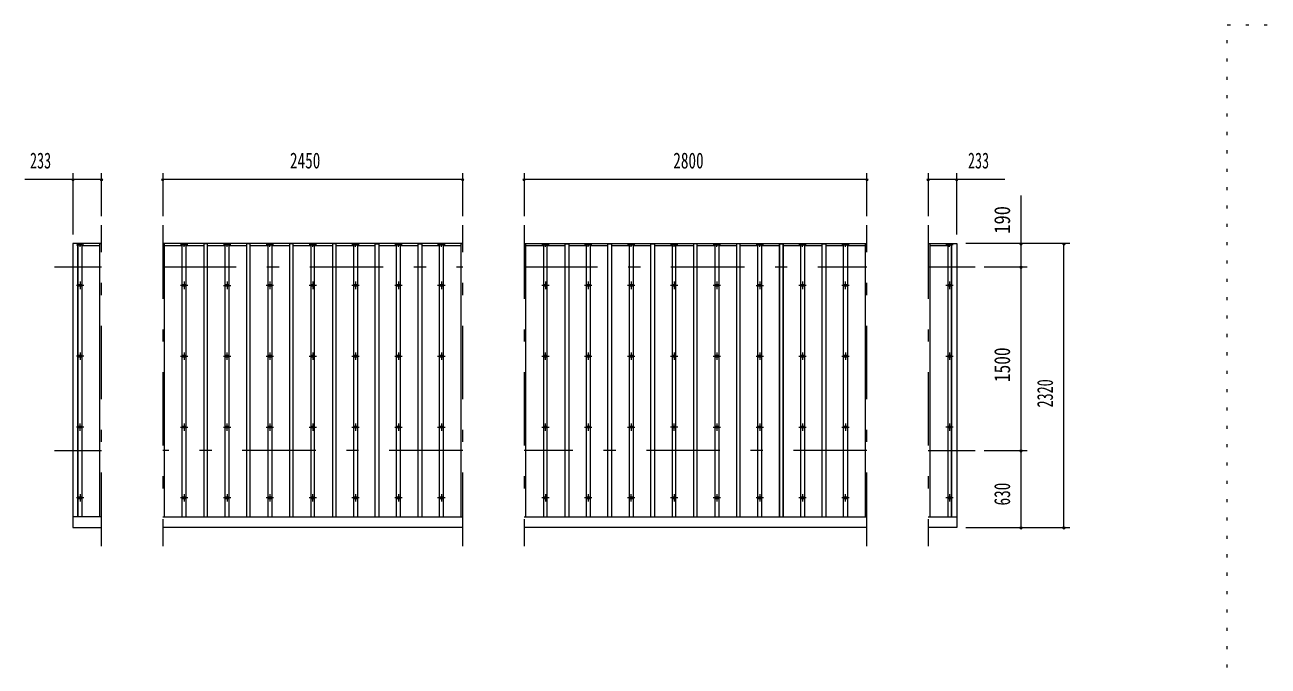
# Model space of a CAD drawing. Units: millimetres, scale not verified. Extents: x -22148 to 22152, y -10500 to 10500.
# Drawn here: x -17366 to -7215, y 5261 to 10500 of the extents above; entities that cross this region are included whole.
import ezdxf
from ezdxf.enums import TextEntityAlignment as Align

# ---------------------------------------------------------------- set-up
doc = ezdxf.new("R2010")
doc.units = ezdxf.units.MM
doc.header["$LTSCALE"] = 50
doc.linetypes.add('USER3', pattern=[24, 12, -5, 2, -5])
doc.linetypes.add('USER5', pattern=[3, 0.5, -2.5])
for name, color, linetype, lineweight in [('0-2_1-0BOLD', 7, 'Continuous', 18), ('0-3_1-2CENTER', 3, 'USER3', 18), ('0-4_1-4THIN', 4, 'Continuous', 18), ('0-5_1-5DIM', 3, 'Continuous', 18), ('0-D_F-E_J_ADD', 5, 'USER5', 18)]:
    doc.layers.add(name, color=color, linetype=linetype, lineweight=lineweight)
doc.styles.add('ＭＳ ゴシック', font='')
doc.styles.get('ＭＳ ゴシック').set_extended_font_data('MS Gothic')

msp = doc.modelspace()

# ---------------------------------------------------------------- linework, layer by layer
at = {"layer": '0-2_1-0BOLD'}
for p, q in [((-16933.68, 6481.37), (-16933.68, 8712.63)), ((-13790.69, 8712.63), (-16240.69, 8712.63)), ((-13290.69, 8712.63), (-10490.69, 8712.63)), ((-9797.69, 6481.37), (-9797.69, 8712.63)), ((-16740.69, 6481.37), (-16973.68, 6481.37)), ((-16240.69, 6481.37), (-13790.69, 6481.37)), ((-13290.69, 6481.37), (-10490.69, 6481.37)), ((-9990.69, 6481.37), (-9757.69, 6481.37)), ((-13790.69, 6392.63), (-16240.69, 6392.63)), ((-10490.69, 6392.63), (-13290.69, 6392.63))]:
    msp.add_line(p, q, dxfattribs=at)
for points in [[(-16740.69, 8712.63), (-16973.68, 8712.63), (-16973.68, 6392.63), (-16740.69, 6392.63)], [(-9990.69, 8712.63), (-9757.69, 8712.63), (-9757.69, 6392.63), (-9990.69, 6392.63)]]:
    msp.add_lwpolyline(points, dxfattribs=at)
for centre in [(-16915.69, 8372.13), (-16065.69, 8372.13), (-15715.69, 8372.13), (-15365.69, 8372.13), (-15015.69, 8372.13), (-14665.69, 8372.13), (-14315.69, 8372.13), (-13965.69, 8372.13), (-13115.69, 8372.13), (-12765.69, 8372.13), (-12415.69, 8372.13), (-12065.69, 8372.13), (-11715.69, 8372.13), (-11365.69, 8372.13), (-11015.69, 8372.13), (-10665.69, 8372.13), (-9815.69, 8372.13), (-16915.69, 7793.42), (-16065.69, 7793.42), (-15715.69, 7793.42), (-15365.69, 7793.42), (-15015.69, 7793.42), (-14665.69, 7793.42), (-14315.69, 7793.42), (-13965.69, 7793.42), (-13115.69, 7793.42), (-12765.69, 7793.42), (-12415.69, 7793.42), (-12065.69, 7793.42), (-11715.69, 7793.42), (-11365.69, 7793.42), (-11015.69, 7793.42), (-10665.69, 7793.42), (-9815.69, 7793.42), (-16915.69, 7214.7), (-16065.69, 7214.7), (-15715.69, 7214.7), (-15365.69, 7214.7), (-15015.69, 7214.7), (-14665.69, 7214.7), (-14315.69, 7214.7), (-13965.69, 7214.7), (-13115.69, 7214.7), (-12765.69, 7214.7), (-12415.69, 7214.7), (-12065.69, 7214.7), (-11715.69, 7214.7), (-11365.69, 7214.7), (-11015.69, 7214.7), (-10665.69, 7214.7), (-9815.69, 7214.7), (-16915.69, 6635.99), (-16065.69, 6635.99), (-15715.69, 6635.99), (-15365.69, 6635.99), (-15015.69, 6635.99), (-14665.69, 6635.99), (-14315.69, 6635.99), (-13965.69, 6635.99), (-13115.69, 6635.99), (-12765.69, 6635.99), (-12415.69, 6635.99), (-12065.69, 6635.99), (-11715.69, 6635.99), (-11365.69, 6635.99), (-11015.69, 6635.99), (-10665.69, 6635.99), (-9815.69, 6635.99)]:
    msp.add_circle(centre, 10, dxfattribs=at)
for centre, start, end in [((-16915.69, 8691.45), 46.9032, 133.0968), ((-16915.69, 8712.83), 226.9032, 313.0968), ((-16065.69, 8691.45), 46.9032, 133.0968), ((-16065.69, 8712.83), 226.9032, 313.0968), ((-15715.69, 8691.45), 46.9032, 133.0968), ((-15715.69, 8712.83), 226.9032, 313.0968), ((-15365.69, 8691.45), 46.9032, 133.0968), ((-15365.69, 8712.83), 226.9032, 313.0968), ((-15015.69, 8691.45), 46.9032, 133.0968), ((-15015.69, 8712.83), 226.9032, 313.0968), ((-14665.69, 8691.45), 46.9032, 133.0968), ((-14665.69, 8712.83), 226.9032, 313.0968), ((-14315.69, 8691.45), 46.9032, 133.0968), ((-14315.69, 8712.83), 226.9032, 313.0968), ((-13965.69, 8691.45), 46.9032, 133.0968), ((-13965.69, 8712.83), 226.9032, 313.0968), ((-13115.69, 8691.45), 46.9032, 133.0968), ((-13115.69, 8712.83), 226.9032, 313.0968), ((-12765.69, 8691.45), 46.9032, 133.0968), ((-12765.69, 8712.83), 226.9032, 313.0968), ((-12415.69, 8691.45), 46.9032, 133.0968), ((-12415.69, 8712.83), 226.9032, 313.0968), ((-12065.69, 8691.45), 46.9032, 133.0968), ((-12065.69, 8712.83), 226.9032, 313.0968), ((-11715.69, 8691.45), 46.9032, 133.0968), ((-11715.69, 8712.83), 226.9032, 313.0968), ((-11365.69, 8691.45), 46.9032, 133.0968), ((-11365.69, 8712.83), 226.9032, 313.0968), ((-11015.69, 8691.45), 46.9032, 133.0968), ((-11015.69, 8712.83), 226.9032, 313.0968), ((-10665.69, 8691.45), 46.9032, 133.0968), ((-10665.69, 8712.83), 226.9032, 313.0968), ((-9815.69, 8691.45), 46.9032, 133.0968), ((-9815.69, 8712.83), 226.9032, 313.0968)]:
    msp.add_arc(centre, 14.64, start, end, dxfattribs=at)
at = {"layer": '0-3_1-2CENTER'}
for p, q in [((-16740.69, 6242.63), (-16740.69, 8862.63)), ((-16240.69, 8862.63), (-16240.69, 6242.63)), ((-13790.69, 6242.63), (-13790.69, 8862.63)), ((-13290.69, 8862.63), (-13290.69, 6242.63)), ((-10490.69, 6242.63), (-10490.69, 8862.63)), ((-9990.69, 8862.63), (-9990.69, 6242.63)), ((-16945.69, 8702.14), (-16885.69, 8702.14)), ((-16915.69, 8687.14), (-16915.69, 8717.14)), ((-16035.69, 8702.14), (-16095.69, 8702.14)), ((-16065.69, 8687.14), (-16065.69, 8717.14)), ((-15685.69, 8702.14), (-15745.69, 8702.14)), ((-15715.69, 8687.14), (-15715.69, 8717.14)), ((-15335.69, 8702.14), (-15395.69, 8702.14)), ((-15365.69, 8687.14), (-15365.69, 8717.14)), ((-14985.69, 8702.14), (-15045.69, 8702.14)), ((-15015.69, 8687.14), (-15015.69, 8717.14)), ((-14635.69, 8702.14), (-14695.69, 8702.14)), ((-14665.69, 8687.14), (-14665.69, 8717.14)), ((-14285.69, 8702.14), (-14345.69, 8702.14)), ((-14315.69, 8687.14), (-14315.69, 8717.14)), ((-13935.69, 8702.14), (-13995.69, 8702.14)), ((-13965.69, 8687.14), (-13965.69, 8717.14)), ((-13145.69, 8702.14), (-13085.69, 8702.14)), ((-13115.69, 8687.14), (-13115.69, 8717.14)), ((-12735.69, 8702.14), (-12795.69, 8702.14)), ((-12765.69, 8687.14), (-12765.69, 8717.14)), ((-12385.69, 8702.14), (-12445.69, 8702.14)), ((-12415.69, 8687.14), (-12415.69, 8717.14)), ((-12035.69, 8702.14), (-12095.69, 8702.14)), ((-12065.69, 8687.14), (-12065.69, 8717.14)), ((-11685.69, 8702.14), (-11745.69, 8702.14)), ((-11715.69, 8687.14), (-11715.69, 8717.14)), ((-11335.69, 8702.14), (-11395.69, 8702.14)), ((-11365.69, 8687.14), (-11365.69, 8717.14)), ((-10985.69, 8702.14), (-11045.69, 8702.14)), ((-11015.69, 8687.14), (-11015.69, 8717.14)), ((-10635.69, 8702.14), (-10695.69, 8702.14)), ((-10665.69, 8687.14), (-10665.69, 8717.14)), ((-9785.69, 8702.14), (-9845.69, 8702.14)), ((-9815.69, 8687.14), (-9815.69, 8717.14)), ((-17123.68, 8522.63), (-16740.69, 8522.63)), ((-16240.69, 8522.63), (-13790.69, 8522.63)), ((-13290.69, 8522.63), (-10490.69, 8522.63)), ((-9990.69, 8522.63), (-9607.69, 8522.63)), ((-16885.69, 8372.13), (-16945.69, 8372.13)), ((-16915.69, 8402.13), (-16915.69, 8342.13)), ((-16035.69, 8372.13), (-16095.69, 8372.13)), ((-16065.69, 8402.13), (-16065.69, 8342.13)), ((-15745.69, 8372.13), (-15685.69, 8372.13)), ((-15715.69, 8402.13), (-15715.69, 8342.13)), ((-15335.69, 8372.13), (-15395.69, 8372.13)), ((-15365.69, 8402.13), (-15365.69, 8342.13)), ((-14985.69, 8372.13), (-15045.69, 8372.13)), ((-15015.69, 8402.13), (-15015.69, 8342.13)), ((-14635.69, 8372.13), (-14695.69, 8372.13)), ((-14665.69, 8402.13), (-14665.69, 8342.13)), ((-14285.69, 8372.13), (-14345.69, 8372.13)), ((-14315.69, 8402.13), (-14315.69, 8342.13)), ((-13935.69, 8372.13), (-13995.69, 8372.13)), ((-13965.69, 8402.13), (-13965.69, 8342.13)), ((-13085.69, 8372.13), (-13145.69, 8372.13)), ((-13115.69, 8402.13), (-13115.69, 8342.13)), ((-12735.69, 8372.13), (-12795.69, 8372.13)), ((-12765.69, 8402.13), (-12765.69, 8342.13)), ((-12385.69, 8372.13), (-12445.69, 8372.13)), ((-12415.69, 8402.13), (-12415.69, 8342.13)), ((-12035.69, 8372.13), (-12095.69, 8372.13)), ((-12065.69, 8402.13), (-12065.69, 8342.13)), ((-11685.69, 8372.13), (-11745.69, 8372.13)), ((-11715.69, 8402.13), (-11715.69, 8342.13)), ((-11395.69, 8372.13), (-11335.69, 8372.13)), ((-11365.69, 8402.13), (-11365.69, 8342.13)), ((-10985.69, 8372.13), (-11045.69, 8372.13)), ((-11015.69, 8402.13), (-11015.69, 8342.13)), ((-10635.69, 8372.13), (-10695.69, 8372.13)), ((-10665.69, 8342.13), (-10665.69, 8402.13)), ((-9785.69, 8372.13), (-9845.69, 8372.13)), ((-9815.69, 8402.13), (-9815.69, 8342.13)), ((-16915.69, 7823.42), (-16915.69, 7763.42)), ((-16065.69, 7823.42), (-16065.69, 7763.42)), ((-15715.69, 7763.42), (-15715.69, 7823.42)), ((-15365.69, 7823.42), (-15365.69, 7763.42)), ((-15015.69, 7823.42), (-15015.69, 7763.42)), ((-14665.69, 7823.42), (-14665.69, 7763.42)), ((-14315.69, 7823.42), (-14315.69, 7763.42)), ((-13965.69, 7823.42), (-13965.69, 7763.42)), ((-13115.69, 7763.42), (-13115.69, 7823.42)), ((-12765.69, 7823.42), (-12765.69, 7763.42)), ((-12415.69, 7823.42), (-12415.69, 7763.42)), ((-12065.69, 7823.42), (-12065.69, 7763.42)), ((-11715.69, 7823.42), (-11715.69, 7763.42)), ((-11365.69, 7823.42), (-11365.69, 7763.42)), ((-11015.69, 7823.42), (-11015.69, 7763.42)), ((-10665.69, 7823.42), (-10665.69, 7763.42)), ((-9815.69, 7823.42), (-9815.69, 7763.42)), ((-16885.69, 7793.42), (-16945.69, 7793.42)), ((-16095.69, 7793.42), (-16035.69, 7793.42)), ((-15745.69, 7793.42), (-15685.69, 7793.42)), ((-15395.69, 7793.42), (-15335.69, 7793.42)), ((-15045.69, 7793.42), (-14985.69, 7793.42)), ((-14695.69, 7793.42), (-14635.69, 7793.42)), ((-14345.69, 7793.42), (-14285.69, 7793.42)), ((-13995.69, 7793.42), (-13935.69, 7793.42)), ((-13145.69, 7793.42), (-13085.69, 7793.42)), ((-12795.69, 7793.42), (-12735.69, 7793.42)), ((-12445.69, 7793.42), (-12385.69, 7793.42)), ((-12095.69, 7793.42), (-12035.69, 7793.42)), ((-11745.69, 7793.42), (-11685.69, 7793.42)), ((-11395.69, 7793.42), (-11335.69, 7793.42)), ((-11045.69, 7793.42), (-10985.69, 7793.42)), ((-10695.69, 7793.42), (-10635.69, 7793.42)), ((-9845.69, 7793.42), (-9785.69, 7793.42)), ((-16885.69, 7214.7), (-16945.69, 7214.7)), ((-16915.69, 7184.7), (-16915.69, 7244.7)), ((-16095.69, 7214.7), (-16035.69, 7214.7)), ((-16065.69, 7244.7), (-16065.69, 7184.7)), ((-15745.69, 7214.7), (-15685.69, 7214.7)), ((-15715.69, 7184.7), (-15715.69, 7244.7)), ((-15395.69, 7214.7), (-15335.69, 7214.7)), ((-15365.69, 7244.7), (-15365.69, 7184.7)), ((-15045.69, 7214.7), (-14985.69, 7214.7)), ((-15015.69, 7244.7), (-15015.69, 7184.7)), ((-14695.69, 7214.7), (-14635.69, 7214.7)), ((-14665.69, 7244.7), (-14665.69, 7184.7)), ((-14345.69, 7214.7), (-14285.69, 7214.7)), ((-14315.69, 7244.7), (-14315.69, 7184.7)), ((-13995.69, 7214.7), (-13935.69, 7214.7)), ((-13965.69, 7244.7), (-13965.69, 7184.7)), ((-13145.69, 7214.7), (-13085.69, 7214.7)), ((-13115.69, 7184.7), (-13115.69, 7244.7)), ((-12795.69, 7214.7), (-12735.69, 7214.7)), ((-12765.69, 7244.7), (-12765.69, 7184.7)), ((-12445.69, 7214.7), (-12385.69, 7214.7)), ((-12415.69, 7244.7), (-12415.69, 7184.7)), ((-12035.69, 7214.7), (-12095.69, 7214.7)), ((-12065.69, 7184.7), (-12065.69, 7244.7)), ((-11745.69, 7214.7), (-11685.69, 7214.7)), ((-11715.69, 7244.7), (-11715.69, 7184.7)), ((-11395.69, 7214.7), (-11335.69, 7214.7)), ((-11365.69, 7244.7), (-11365.69, 7184.7)), ((-11045.69, 7214.7), (-10985.69, 7214.7)), ((-11015.69, 7244.7), (-11015.69, 7184.7)), ((-10695.69, 7214.7), (-10635.69, 7214.7)), ((-10665.69, 7244.7), (-10665.69, 7184.7)), ((-9785.69, 7214.7), (-9845.69, 7214.7)), ((-9815.69, 7244.7), (-9815.69, 7184.7)), ((-17123.68, 7022.63), (-16740.69, 7022.63)), ((-13790.69, 7022.63), (-16240.69, 7022.63)), ((-10490.69, 7022.63), (-13290.69, 7022.63)), ((-9990.69, 7022.63), (-9607.69, 7022.63)), ((-16885.69, 6635.99), (-16945.69, 6635.99)), ((-16915.69, 6665.99), (-16915.69, 6605.99)), ((-16035.69, 6635.99), (-16095.69, 6635.99)), ((-16065.69, 6665.99), (-16065.69, 6605.99)), ((-15685.69, 6635.99), (-15745.69, 6635.99)), ((-15715.69, 6665.99), (-15715.69, 6605.99)), ((-15335.69, 6635.99), (-15395.69, 6635.99)), ((-15365.69, 6665.99), (-15365.69, 6605.99)), ((-14985.69, 6635.99), (-15045.69, 6635.99)), ((-15015.69, 6605.99), (-15015.69, 6665.99)), ((-14635.69, 6635.99), (-14695.69, 6635.99)), ((-14665.69, 6665.99), (-14665.69, 6605.99)), ((-14285.69, 6635.99), (-14345.69, 6635.99)), ((-14315.69, 6665.99), (-14315.69, 6605.99)), ((-13935.69, 6635.99), (-13995.69, 6635.99)), ((-13965.69, 6665.99), (-13965.69, 6605.99)), ((-13085.69, 6635.99), (-13145.69, 6635.99)), ((-13115.69, 6665.99), (-13115.69, 6605.99)), ((-12735.69, 6635.99), (-12795.69, 6635.99)), ((-12765.69, 6665.99), (-12765.69, 6605.99)), ((-12385.69, 6635.99), (-12445.69, 6635.99)), ((-12415.69, 6605.99), (-12415.69, 6665.99)), ((-12035.69, 6635.99), (-12095.69, 6635.99)), ((-12065.69, 6665.99), (-12065.69, 6605.99)), ((-11685.69, 6635.99), (-11745.69, 6635.99)), ((-11715.69, 6665.99), (-11715.69, 6605.99)), ((-11335.69, 6635.99), (-11395.69, 6635.99)), ((-11365.69, 6665.99), (-11365.69, 6605.99)), ((-10985.69, 6635.99), (-11045.69, 6635.99)), ((-11015.69, 6665.99), (-11015.69, 6605.99)), ((-10635.69, 6635.99), (-10695.69, 6635.99)), ((-10665.69, 6605.99), (-10665.69, 6665.99)), ((-9785.69, 6635.99), (-9845.69, 6635.99)), ((-9815.69, 6665.99), (-9815.69, 6605.99))]:
    msp.add_line(p, q, dxfattribs=at)
at = {"layer": '0-4_1-4THIN'}
for p, q in [((-16930.69, 8698.39), (-16933.68, 8698.39)), ((-16930.69, 6481.37), (-16930.69, 8711.13)), ((-16900.69, 8698.39), (-16755.69, 8698.39)), ((-16755.69, 8711.13), (-16755.69, 6481.37)), ((-16740.69, 8711.13), (-16755.69, 8711.13)), ((-16225.69, 8698.39), (-16080.69, 8698.39)), ((-16080.68, 6481.37), (-16080.68, 8711.13)), ((-16050.69, 8698.39), (-15905.68, 8698.39)), ((-15905.68, 8711.13), (-15905.68, 6481.37)), ((-15875.68, 8698.39), (-15730.69, 8698.39)), ((-15730.69, 6481.37), (-15730.69, 8711.13)), ((-15700.69, 8698.39), (-15555.69, 8698.39)), ((-15555.69, 8711.13), (-15555.69, 6481.37)), ((-15525.68, 8698.39), (-15380.69, 8698.39)), ((-15380.69, 6481.37), (-15380.69, 8711.13)), ((-15350.69, 8698.39), (-15205.69, 8698.39)), ((-15205.69, 8711.13), (-15205.69, 6481.37)), ((-15175.68, 8698.39), (-15030.69, 8698.39)), ((-15030.69, 8711.13), (-15030.69, 6481.37)), ((-15000.69, 8698.39), (-14855.69, 8698.39)), ((-14855.69, 8711.13), (-14855.69, 6481.37)), ((-14825.68, 8698.39), (-14680.69, 8698.39)), ((-14680.69, 6481.37), (-14680.69, 8711.13)), ((-14650.69, 8698.39), (-14505.69, 8698.39)), ((-14505.69, 6481.37), (-14505.69, 8711.13)), ((-14475.69, 8698.39), (-14330.69, 8698.39)), ((-14330.69, 6481.37), (-14330.69, 8711.13)), ((-14300.69, 8698.39), (-14155.69, 8698.39)), ((-14155.69, 6481.37), (-14155.69, 8711.13)), ((-14125.69, 8698.39), (-13980.69, 8698.39)), ((-13980.69, 6481.37), (-13980.69, 8711.13)), ((-13950.69, 8698.39), (-13805.69, 8698.39)), ((-13805.69, 8711.13), (-13805.69, 6481.37)), ((-13790.69, 8711.13), (-13805.69, 8711.13)), ((-13275.69, 8698.39), (-13130.69, 8698.39)), ((-13130.69, 8711.13), (-13130.69, 6481.37)), ((-13100.69, 8698.39), (-12955.69, 8698.39)), ((-12955.69, 6481.37), (-12955.69, 8711.13)), ((-12925.69, 8698.39), (-12780.69, 8698.39)), ((-12780.69, 6481.37), (-12780.69, 8711.13)), ((-12750.69, 8698.39), (-12605.68, 8698.39)), ((-12605.68, 6481.37), (-12605.68, 8711.13)), ((-12575.69, 8698.39), (-12430.69, 8698.39)), ((-12430.68, 6481.37), (-12430.68, 8711.13)), ((-12400.69, 8698.39), (-12255.68, 8698.39)), ((-12255.68, 6481.37), (-12255.68, 8711.13)), ((-12225.68, 8698.39), (-12080.68, 8698.39)), ((-12080.68, 8711.13), (-12080.68, 6481.37)), ((-12050.69, 8698.39), (-11905.68, 8698.39)), ((-11905.68, 8711.13), (-11905.68, 6481.37)), ((-11875.68, 8698.39), (-11730.68, 8698.39)), ((-11730.68, 6481.37), (-11730.68, 8711.13)), ((-11700.69, 8698.39), (-11555.69, 8698.39)), ((-11555.69, 8711.13), (-11555.69, 6481.37)), ((-11525.68, 8698.39), (-11380.69, 8698.39)), ((-11380.69, 6481.37), (-11380.69, 8711.13)), ((-11350.69, 8698.39), (-11205.69, 8698.39)), ((-11205.69, 8711.13), (-11205.69, 6481.37)), ((-11175.69, 6481.37), (-11175.69, 8711.13)), ((-11175.69, 8698.39), (-11030.69, 8698.39)), ((-11030.69, 6481.37), (-11030.69, 8711.13)), ((-11000.69, 8698.39), (-10855.69, 8698.39)), ((-10855.69, 6481.37), (-10855.69, 8711.13)), ((-10825.69, 8698.39), (-10680.69, 8698.39)), ((-10680.69, 6481.37), (-10680.69, 8711.13)), ((-10650.69, 8698.39), (-10505.69, 8698.39)), ((-10505.69, 8711.13), (-10490.69, 8711.13)), ((-10505.69, 8711.13), (-10505.69, 6481.37)), ((-9975.69, 8698.39), (-9830.69, 8698.39)), ((-9830.69, 8711.13), (-9830.69, 6481.37)), ((-9800.69, 8698.39), (-9797.69, 8698.39))]:
    msp.add_line(p, q, dxfattribs=at)
for points in [[(-16930.69, 8711.13), (-16900.69, 8711.13), (-16900.69, 6481.37)], [(-16225.69, 6481.37), (-16225.69, 8711.13), (-16240.69, 8711.13)], [(-16080.68, 8711.13), (-16050.69, 8711.13), (-16050.69, 6481.37)], [(-15875.68, 6481.37), (-15875.68, 8711.13), (-15905.68, 8711.13)], [(-15730.69, 8711.13), (-15700.69, 8711.13), (-15700.69, 6481.37)], [(-15525.68, 6481.37), (-15525.68, 8711.13), (-15555.69, 8711.13)], [(-15380.69, 8711.13), (-15350.69, 8711.13), (-15350.69, 6481.37)], [(-15175.68, 6481.37), (-15175.68, 8711.13), (-15205.69, 8711.13)], [(-15000.69, 6481.37), (-15000.69, 8711.13), (-15030.69, 8711.13)], [(-14825.68, 6481.37), (-14825.68, 8711.13), (-14855.69, 8711.13)], [(-14680.69, 8711.13), (-14650.69, 8711.13), (-14650.69, 6481.37)], [(-14505.69, 8711.13), (-14475.69, 8711.13), (-14475.69, 6481.37)], [(-14330.69, 8711.13), (-14300.69, 8711.13), (-14300.69, 6481.37)], [(-14155.69, 8711.13), (-14125.69, 8711.13), (-14125.69, 6481.37)], [(-13980.69, 8711.13), (-13950.69, 8711.13), (-13950.69, 6481.37)], [(-13275.69, 6481.37), (-13275.69, 8711.13), (-13290.69, 8711.13)], [(-13100.69, 6481.37), (-13100.69, 8711.13), (-13130.69, 8711.13)], [(-12955.69, 8711.13), (-12925.69, 8711.13), (-12925.69, 6481.37)], [(-12780.69, 8711.13), (-12750.69, 8711.13), (-12750.69, 6481.37)], [(-12605.68, 8711.13), (-12575.69, 8711.13), (-12575.69, 6481.37)], [(-12430.68, 8711.13), (-12400.69, 8711.13), (-12400.69, 6481.37)], [(-12255.68, 8711.13), (-12225.68, 8711.13), (-12225.68, 6481.37)], [(-12050.69, 6481.37), (-12050.69, 8711.13), (-12080.68, 8711.13)], [(-11875.68, 6481.37), (-11875.68, 8711.13), (-11905.68, 8711.13)], [(-11730.68, 8711.13), (-11700.69, 8711.13), (-11700.69, 6481.37)], [(-11525.68, 6481.37), (-11525.68, 8711.13), (-11555.69, 8711.13)], [(-11380.69, 8711.13), (-11350.69, 8711.13), (-11350.69, 6481.37)], [(-11205.69, 6481.37), (-11205.69, 8711.13), (-11175.68, 8711.13), (-11175.68, 6481.37)], [(-11030.69, 8711.13), (-11000.69, 8711.13), (-11000.69, 6481.37)], [(-10855.69, 8711.13), (-10825.69, 8711.13), (-10825.69, 6481.37)], [(-10680.69, 8711.13), (-10650.69, 8711.13), (-10650.69, 6481.37)], [(-9975.69, 6481.37), (-9975.69, 8711.13), (-9990.69, 8711.13)], [(-9800.69, 6481.37), (-9800.69, 8711.13), (-9830.69, 8711.13)]]:
    msp.add_lwpolyline(points, dxfattribs=at)
at = {"layer": '0-5_1-5DIM'}
for p, q in [((-16973.68, 9287.63), (-16973.68, 8787.63)), ((-16740.69, 8937.63), (-16740.69, 9287.63)), ((-16240.69, 9287.63), (-16240.69, 8937.63)), ((-13790.69, 8937.63), (-13790.69, 9287.63)), ((-13290.69, 9287.63), (-13290.69, 8937.63)), ((-10490.69, 8937.63), (-10490.69, 9287.63)), ((-9990.69, 9287.63), (-9990.69, 8937.63)), ((-9757.69, 8787.63), (-9757.69, 9287.63)), ((-16740.69, 9237.63), (-17366.19, 9237.63)), ((-16963.68, 9237.63), (-16983.68, 9237.63)), ((-16730.69, 9237.63), (-16750.69, 9237.63)), ((-16230.69, 9237.63), (-16250.69, 9237.63)), ((-13790.69, 9237.63), (-16240.69, 9237.63)), ((-13780.69, 9237.63), (-13800.69, 9237.63)), ((-13280.69, 9237.63), (-13300.69, 9237.63)), ((-10490.69, 9237.63), (-13290.69, 9237.63)), ((-10480.69, 9237.63), (-10500.69, 9237.63)), ((-9980.69, 9237.63), (-10000.69, 9237.63)), ((-9365.19, 9237.63), (-9990.69, 9237.63)), ((-9747.69, 9237.63), (-9767.69, 9237.63)), ((-9232.69, 6392.63), (-9232.69, 9105.13)), ((-8832.69, 8712.63), (-9682.69, 8712.63)), ((-9222.69, 8712.63), (-9242.69, 8712.63)), ((-8872.69, 8712.63), (-8892.69, 8712.63)), ((-8882.69, 6392.63), (-8882.69, 8712.63)), ((-9532.69, 8522.63), (-9182.69, 8522.63)), ((-9222.69, 8522.63), (-9242.69, 8522.63)), ((-9532.69, 7022.63), (-9182.69, 7022.63)), ((-9222.69, 7022.63), (-9242.69, 7022.63)), ((-9682.69, 6392.63), (-8832.69, 6392.63)), ((-9222.69, 6392.63), (-9242.69, 6392.63)), ((-8872.69, 6392.63), (-8892.69, 6392.63))]:
    msp.add_line(p, q, dxfattribs=at)
for centre in [(-16973.68, 9237.63), (-16740.69, 9237.63), (-16240.69, 9237.63), (-13790.69, 9237.63), (-13290.69, 9237.63), (-10490.69, 9237.63), (-9990.69, 9237.63), (-9757.69, 9237.63), (-9232.69, 8712.63), (-8882.69, 8712.63), (-9232.69, 8522.63), (-9232.69, 7022.63), (-9232.69, 6392.63), (-8882.69, 6392.63)]:
    msp.add_arc(centre, 10, 180, 0, dxfattribs=at)
at = {"layer": '0-D_F-E_J_ADD'}
msp.add_lwpolyline([(22151.87, -10500), (-7548.13, -10500), (-7548.13, 10500), (22151.87, 10500)], close=True, dxfattribs=at)

# ---------------------------------------------------------------- texts
at = {"layer": '0-5_1-5DIM', "color": 7, "style": 'ＭＳ ゴシック'}
for s, width, p in [('233', 0.65, (-17324.36, 9287.63)), ('2450', 0.7, (-15201.7, 9287.63)), ('2800', 0.7, (-12071.96, 9287.63)), ('233', 0.65, (-9665.87, 9287.63))]:
    msp.add_text(s, height=130.2, dxfattribs=dict(at, width=width)).set_placement(p, align=Align.BOTTOM_LEFT)
for s, width, p in [('190', 0.85, (-9282.69, 8793.81)), ('1500', 0.8, (-9282.69, 7581.65)), ('2320', 0.65, (-8932.69, 7374.4)), ('630', 0.7, (-9282.69, 6573.92))]:
    msp.add_text(s, height=130.2, rotation=90, dxfattribs=dict(at, width=width)).set_placement(p, align=Align.BOTTOM_LEFT)

doc.saveas('drawing.dxf')
